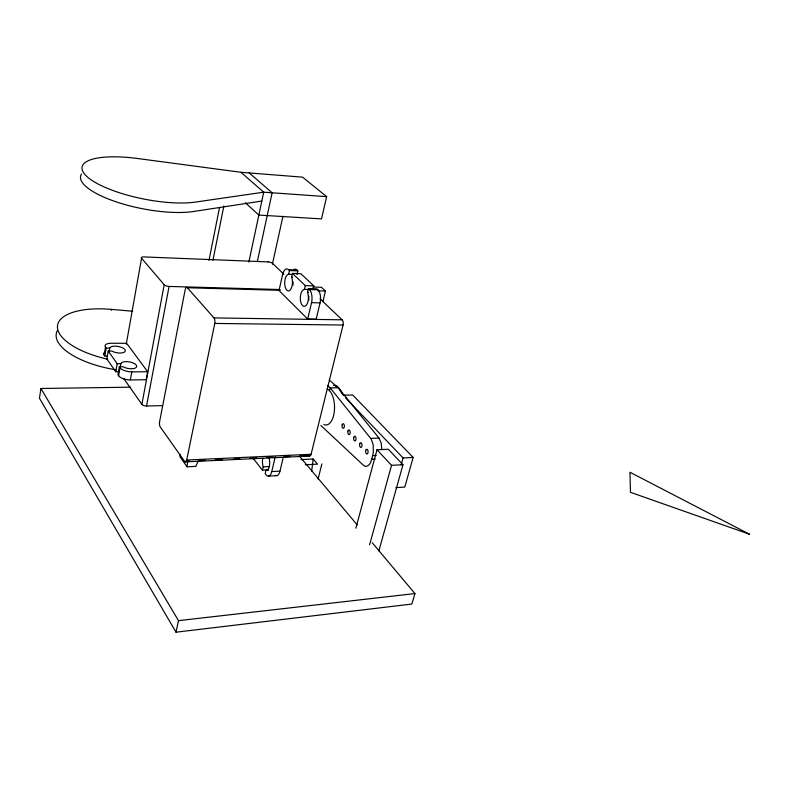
<?xml version="1.0" encoding="UTF-8"?>
<svg xmlns="http://www.w3.org/2000/svg" width="789" height="789" viewBox="0 0 789 789"><rect width="100%" height="100%" fill="white"/><g stroke="black" fill="none" stroke-linecap="round" stroke-linejoin="round"><path stroke-width="1.18" d="M180.07 454.415L180.05 456.88L187.032 466.792L195.85 466.358L198.187 460.944M381.768 449.405L381.225 443.211L378.996 438.073L338.175 387.734L329.289 380.042M311.714 471.141L313.134 459.011L300.974 459.602M187.032 466.792L187.743 461.062M130.698 387.172L40.929 388.484L39.45 398.218L176.006 632.196L411.828 604.049L414.945 593.575L372.23 542.753M111.16 310.393L111.338 309.377L132.641 311.241M107.186 356.007L104.789 356.007L104.138 355.07L105.489 347.18A9.113 3.708 9.6 0 1 111.239 343.254L126.664 343.314L147.671 371.737L146.182 379.746L130.343 379.923A9.31 3.955 9.7 0 1 118.616 375.781L117.926 374.795L119.346 366.757L123.005 366.727A8.058 3.363 9.8 0 0 135.432 367.99A8.058 3.363 9.8 0 0 131.418 362.358A8.058 3.363 9.8 0 0 120.845 363.69L117.186 363.709L108.221 351.036L111.821 351.036A7.91 3.225 9.7 0 0 124.031 352.308A7.91 3.225 9.7 0 0 120.184 346.904A7.91 3.225 9.7 0 0 109.74 348.117L106.15 348.107L105.489 347.18M104.789 356.007L106.15 348.107M108.221 351.036L106.85 358.956L115.776 371.727L118.212 371.708M109.148 351.569L109.74 348.117M115.776 371.727L117.186 363.709M118.616 375.781L120.036 367.733L119.346 366.757M120.224 367.201L120.845 363.69M126.26 344.182L141.556 258.23A3.728 1.282 10.7 0 1 143.736 256.908L268.132 261.909M130.343 379.923L131.812 371.866L147.671 371.737M162.416 405.635L146.537 406A3.708 1.647 9.9 0 1 141.892 404.313L164.191 284.76L141.556 258.23M146.537 406L169.063 286.437L279.917 289.543M159.585 421.809L185.188 289.681A3.984 1.598 -89 0 1 187.328 287.748L280.243 290.303M208.977 260.429L219.529 207.556M212.951 260.232L223.859 205.949M248.851 262.106L263.704 192.181L240.97 172.288L137.148 158.451A66.67 19.478 11.2 0 0 89.63 178.748A66.67 19.478 11.2 0 0 195.445 202.083L263.704 192.181L326.666 196.648L321.498 218.888L258.841 215.081L245.389 202.783M176.006 632.196L178.482 620.657L40.929 388.484M257.392 261.238L272.126 192.782L249.206 172.929M272.383 264.256L282.955 216.245M288.656 274.266L289.494 270.578L288.547 269.68A9.606 4.458 -88.4 0 0 282.58 274.651L279.02 290.53L307.69 319.022L316.192 319.151L320.078 302.838A9.833 4.754 -88.8 0 0 317.918 289.77L316.912 288.823L308.41 288.577L307.523 292.344A8.511 4.053 -88.8 0 1 306.112 305.461A8.511 4.053 -88.8 0 1 300.392 299.988A8.511 4.053 -88.8 0 1 304.436 289.395L305.313 285.638L292.453 273.398L291.614 277.107A8.344 3.886 -88.5 0 1 290.253 289.967A8.344 3.886 -88.5 0 1 284.78 284.721A8.344 3.886 -88.5 0 1 288.656 274.266L292.236 274.394M297.009 274.562L297.857 270.883L296.901 269.986A9.567 4.497 -88.4 0 0 293.912 269.552M268.26 469.879L262.451 470.185L263.22 466.851A8.068 3.629 87.6 0 1 262.806 458.231M268.773 457.334A8.068 3.629 87.6 0 1 269.384 466.2A8.068 3.629 87.6 0 1 265.972 470.333L265.193 473.676L266.071 474.791A9.35 4.211 87.5 0 0 271.761 471.575L279.967 471.141L283.212 457.551M312.917 289.632L313.795 285.894L300.846 273.694L292.453 273.398M271.761 471.575L275.243 456.801M307.69 319.022L311.547 302.651A9.872 4.724 -88.8 0 0 309.396 289.524L308.41 288.577M322.918 301.595L325.443 291.023L321.448 287.285L313.006 287.038M308.647 455.569A3.767 1.805 87.7 0 0 311.083 454.296L343.067 325.038A3.925 1.963 -89.3 0 0 342.15 319.851L319.999 298.765M329.496 390.673L330.197 387.872L327.455 385.466M318.075 479.051L321.882 463.922M320.857 425.458L363.561 465.382C366.204 468.074 369.775 464.899 370.662 462.137A15.711 8.068 87.4 0 0 371.688 459.237L372.664 455.618A15.721 8.087 87.5 0 0 373.315 452.275L373.197 444.73L371.185 439.009L330.197 387.872L338.175 387.734M355.869 528.206L377.004 449.779L388.326 449.266L402.982 464.711L378.858 550.909M369.597 544.824L391.541 465.323L377.004 449.779M401.157 464.81L403.08 457.945L345.602 397.843M343.067 395.19L352.703 395.003L413.16 457.442L404.787 487.069L395.881 487.632M261.82 201.037L193.64 211.482A66.473 19.843 11.2 0 1 116.535 201.964A66.473 19.843 11.2 0 1 81.514 174.034M178.482 620.657L414.945 593.575M268.447 476.122L276.633 475.668M391.541 465.323L402.982 464.711M265.972 470.333L268.309 470.214M371.698 459.237L375.229 459.06M403.08 457.945L413.16 457.442M263.22 466.851L269.335 466.546M305.304 464.76L317.513 464.139L313.134 459.011M372.664 455.618L376.205 455.44M311.073 454.286L186.687 460.026L214.766 323.431L343.067 325.038M159.575 421.799A3.817 1.47 88.7 0 0 160.275 426.957L184.547 461.378L189.468 461.151M199.292 460.687L205.436 460.401M215.269 459.948L222.636 459.602M233.692 459.09L239.836 458.803M249.669 458.34L257.036 457.995M266.869 457.541L273.014 457.255M284.07 456.732L290.214 456.446M300.037 455.993L307.414 455.647M185.129 461.89L309.298 456.072M370.751 438.408L378.996 438.073M187.338 287.729L213.957 317.908L342.15 319.821M311.547 302.651L320.078 302.838M307.523 292.344L308.598 292.374M309.396 289.524L317.918 289.77M304.436 289.395L309.288 289.533M318.184 290.816L325.443 291.023M305.313 285.638L313.795 285.894M291.614 277.107L292.66 277.136M288.547 269.68L296.901 269.986M289.494 270.578L297.857 270.883M240.97 172.288L302.562 177.15L326.666 196.648M283.951 274.335L272.629 263.418A3.491 1.174 12.7 0 0 268.122 261.899M299.455 456.17L357.2 524.872M252.559 457.6L262.451 470.185M123.676 378.434L141.862 404.313M131.812 371.866A9.34 3.915 9.8 0 1 120.036 367.733M104.138 355.07A9.093 3.748 9.5 0 1 104.671 352.249M169.073 286.446A3.856 1.391 11 0 1 164.211 284.76M107.689 359.242A63.416 25.258 9.8 0 1 57.469 326.143A63.416 25.258 9.8 0 1 111.338 309.377M115.963 369.814A63.238 25.554 9.7 0 1 57.321 330.571M327.119 388.947A18.236 8.935 88.7 0 1 334.398 410.734A18.236 8.935 88.7 0 1 323.875 424.531M334.013 385.348A21.313 10.563 88.7 0 1 341.598 393.277M333.786 385.279A21.303 10.563 88.7 0 1 342.574 394.47M308.844 300.244A8.482 4.083 -88.8 0 1 308.903 296.072M293.113 285.026A8.304 3.915 -88.5 0 1 293.084 281.732M279.967 471.141A9.31 4.251 87.5 0 1 275.361 475.363M186.697 460.036A3.975 1.588 88 0 1 184.557 461.358M213.947 317.937A4.152 1.736 -89.5 0 1 214.776 323.441M749.55 534.261L630.47 492.316L629.967 472.246L749.55 534.261M347.959 431.021A2.328 1.174 88 0 0 349.004 434.591A2.328 1.174 88 0 0 349.991 431.169A2.328 1.174 88 0 0 347.959 431.021M342.189 424.768A2.318 1.164 88.2 0 0 343.225 428.299A2.318 1.164 88.2 0 0 344.201 424.896A2.318 1.164 88.2 0 0 342.189 424.768M353.807 437.362A2.347 1.193 87.8 0 0 354.863 440.972A2.347 1.193 87.8 0 0 355.878 437.53A2.347 1.193 87.8 0 0 353.807 437.362M359.745 443.803A2.367 1.213 87.6 0 0 360.82 447.442A2.367 1.213 87.6 0 0 361.845 443.99A2.367 1.213 87.6 0 0 359.745 443.803M365.771 450.341A2.387 1.233 87.4 0 0 366.855 454.01A2.387 1.233 87.4 0 0 367.901 450.549A2.387 1.233 87.4 0 0 365.771 450.341"/></g></svg>
